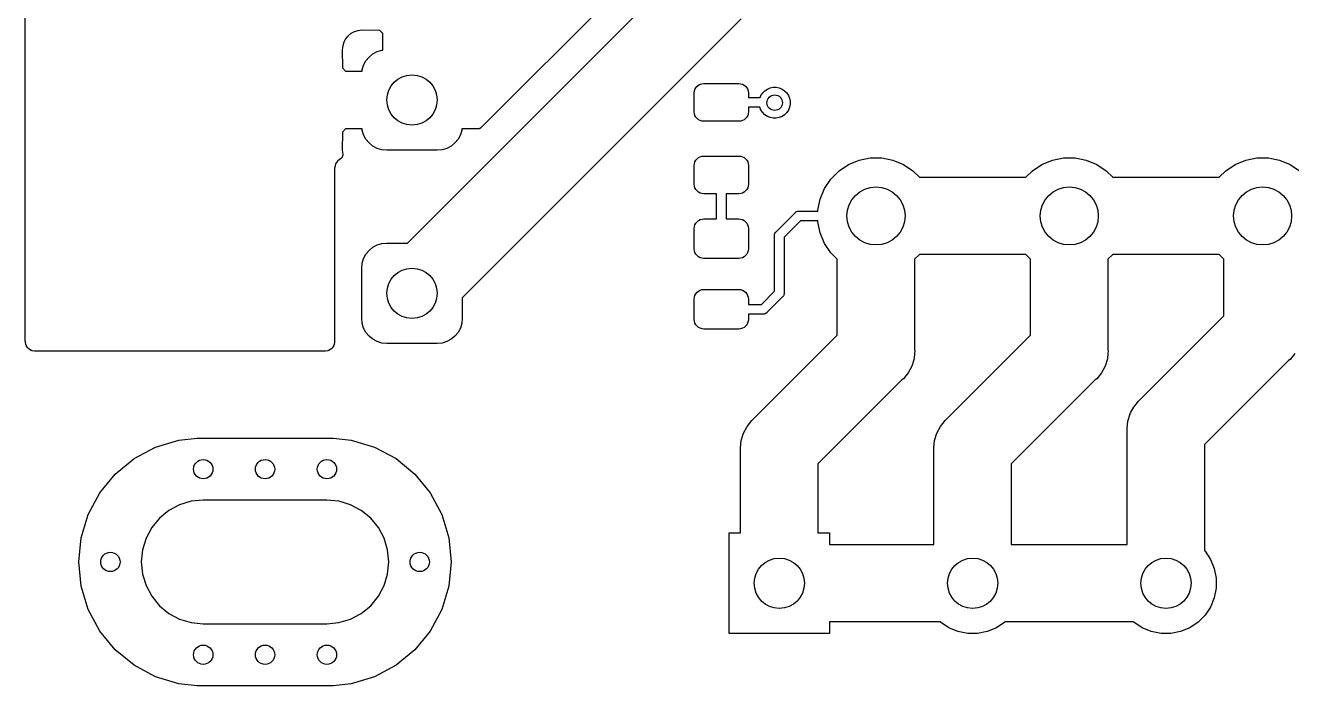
# Model space of a CAD drawing. Extents: x 1.69 to 6.13, y -5.81 to -1.91.
# Drawn here: x 1.693 to 2.982, y -5.813 to -5.14 of the extents above; entities that cross this region are included whole.
import ezdxf

# ---------------------------------------------------------------- set-up
doc = ezdxf.new("R2010")
doc.units = 0
doc.header["$MEASUREMENT"] = 0
doc.layers.add('BLACK', color=7, linetype='CONTINUOUS')

msp = doc.modelspace()

# ---------------------------------------------------------------- linework, layer by layer
at = {"layer": 'BLACK', "linetype": 'CONTINUOUS'}
for p, q in [((2.39852, -5.00305), (2.15695, -5.24462)), ((2.08212, -5.3622), (2.38615, -5.05817)), ((1.69291, -5.46211), (1.69291, -5.12844)), ((2.42182, -5.13386), (2.1378, -5.41788)), ((2.01899, -5.15436), (2.01716, -5.15778)), ((2.02145, -5.15137), (2.01899, -5.15436)), ((2.02444, -5.14891), (2.02145, -5.15137)), ((2.02786, -5.14708), (2.02444, -5.14891)), ((2.03157, -5.14595), (2.02786, -5.14708)), ((2.03566, -5.14555), (2.03157, -5.14595)), ((2.05381, -5.14566), (2.03566, -5.14555)), ((2.05709, -5.14894), (2.05381, -5.14566)), ((2.05709, -5.16574), (2.05709, -5.14894)), ((2.01603, -5.1615), (2.01563, -5.16558)), ((2.01563, -5.16558), (2.01574, -5.18373)), ((2.01716, -5.15778), (2.01603, -5.1615)), ((2.04293, -5.17285), (2.04681, -5.16967)), ((2.04681, -5.16967), (2.05123, -5.1673)), ((2.05123, -5.1673), (2.05603, -5.16585)), ((2.05603, -5.16585), (2.05709, -5.16574)), ((2.03592, -5.18595), (2.03738, -5.18115)), ((2.03738, -5.18115), (2.03975, -5.17673)), ((2.03975, -5.17673), (2.04293, -5.17285)), ((2.01574, -5.18373), (2.01902, -5.18701)), ((2.01902, -5.18701), (2.03582, -5.18701)), ((2.03582, -5.18701), (2.03592, -5.18595)), ((2.37402, -5.2094), (2.3742, -5.20753)), ((2.3742, -5.20753), (2.37475, -5.20573)), ((2.37475, -5.20573), (2.37563, -5.20407)), ((2.37563, -5.20407), (2.37683, -5.20261)), ((2.37683, -5.20261), (2.37828, -5.20142)), ((2.37828, -5.20142), (2.37994, -5.20053)), ((2.37994, -5.20053), (2.38174, -5.19999)), ((2.38174, -5.19999), (2.38361, -5.1998)), ((2.38361, -5.1998), (2.41954, -5.1998)), ((2.41954, -5.1998), (2.42141, -5.19999)), ((2.42141, -5.19999), (2.42321, -5.20053)), ((2.42321, -5.20053), (2.42487, -5.20142)), ((2.42487, -5.20142), (2.42632, -5.20261)), ((2.42632, -5.20261), (2.42752, -5.20407)), ((2.42752, -5.20407), (2.4284, -5.20573)), ((2.4284, -5.20573), (2.42895, -5.20753)), ((2.42895, -5.20753), (2.42913, -5.2094)), ((2.44367, -5.20925), (2.44587, -5.20706)), ((2.44587, -5.20706), (2.44845, -5.20534)), ((2.44845, -5.20534), (2.45131, -5.20415)), ((2.45131, -5.20415), (2.45435, -5.20354)), ((2.45435, -5.20354), (2.45746, -5.20354)), ((2.45746, -5.20354), (2.4605, -5.20415)), ((2.4605, -5.20415), (2.46337, -5.20534)), ((2.46337, -5.20534), (2.46594, -5.20706)), ((2.46594, -5.20706), (2.46814, -5.20925)), ((2.37402, -5.22859), (2.37402, -5.2094)), ((2.42913, -5.2094), (2.42913, -5.21407)), ((2.42913, -5.21407), (2.44102, -5.21407)), ((2.44102, -5.21407), (2.44195, -5.21183)), ((2.44195, -5.21183), (2.44367, -5.20925)), ((2.46814, -5.20925), (2.46986, -5.21183)), ((2.46986, -5.21183), (2.47105, -5.2147)), ((2.47105, -5.2147), (2.47165, -5.21774)), ((2.47165, -5.22084), (2.47105, -5.22388)), ((2.47165, -5.21774), (2.47165, -5.22084)), ((2.3742, -5.23046), (2.37402, -5.22859)), ((2.37475, -5.23226), (2.3742, -5.23046)), ((2.37563, -5.23392), (2.37475, -5.23226)), ((2.37683, -5.23538), (2.37563, -5.23392)), ((2.42752, -5.23392), (2.42632, -5.23538)), ((2.4284, -5.23226), (2.42752, -5.23392)), ((2.42895, -5.23046), (2.4284, -5.23226)), ((2.42913, -5.22859), (2.42895, -5.23046)), ((2.44078, -5.22392), (2.42913, -5.22392)), ((2.42913, -5.22392), (2.42913, -5.22859)), ((2.44195, -5.22675), (2.44078, -5.22392)), ((2.44367, -5.22933), (2.44195, -5.22675)), ((2.44587, -5.23152), (2.44367, -5.22933)), ((2.44845, -5.23325), (2.44587, -5.23152)), ((2.45131, -5.23443), (2.44845, -5.23325)), ((2.45435, -5.23504), (2.45131, -5.23443)), ((2.4605, -5.23443), (2.45746, -5.23504)), ((2.46337, -5.23325), (2.4605, -5.23443)), ((2.46594, -5.23152), (2.46337, -5.23325)), ((2.46814, -5.22933), (2.46594, -5.23152)), ((2.46986, -5.22675), (2.46814, -5.22933)), ((2.47105, -5.22388), (2.46986, -5.22675)), ((2.01902, -5.24606), (2.01574, -5.24934)), ((2.03582, -5.24606), (2.01902, -5.24606)), ((2.03592, -5.24712), (2.03582, -5.24606)), ((2.03738, -5.25192), (2.03592, -5.24712)), ((2.1373, -5.24712), (2.13585, -5.25192)), ((2.13741, -5.24606), (2.1373, -5.24712)), ((2.15347, -5.24606), (2.13741, -5.24606)), ((2.15393, -5.24602), (2.15347, -5.24606)), ((2.15438, -5.24598), (2.15393, -5.24602)), ((2.1544, -5.24597), (2.15438, -5.24598)), ((2.15443, -5.24597), (2.1544, -5.24597)), ((2.15486, -5.24584), (2.15443, -5.24597)), ((2.1553, -5.24571), (2.15486, -5.24584)), ((2.15532, -5.2457), (2.1553, -5.24571)), ((2.15535, -5.24569), (2.15532, -5.2457)), ((2.15575, -5.24548), (2.15535, -5.24569)), ((2.15615, -5.24527), (2.15575, -5.24548)), ((2.15617, -5.24525), (2.15615, -5.24527)), ((2.1562, -5.24524), (2.15617, -5.24525)), ((2.15655, -5.24495), (2.1562, -5.24524)), ((2.1569, -5.24467), (2.15655, -5.24495)), ((2.15694, -5.24463), (2.1569, -5.24467)), ((2.15695, -5.24462), (2.15694, -5.24463)), ((2.15694, -5.24463), (2.15694, -5.24463)), ((2.15694, -5.24463), (2.15694, -5.24463)), ((2.37828, -5.23657), (2.37683, -5.23538)), ((2.37994, -5.23746), (2.37828, -5.23657)), ((2.38174, -5.238), (2.37994, -5.23746)), ((2.38361, -5.23819), (2.38174, -5.238)), ((2.41954, -5.23819), (2.38361, -5.23819)), ((2.42141, -5.238), (2.41954, -5.23819)), ((2.42321, -5.23746), (2.42141, -5.238)), ((2.42487, -5.23657), (2.42321, -5.23746)), ((2.42632, -5.23538), (2.42487, -5.23657)), ((2.45746, -5.23504), (2.45435, -5.23504)), ((2.01574, -5.24934), (2.01563, -5.26749)), ((2.03975, -5.25634), (2.03738, -5.25192)), ((2.04293, -5.26022), (2.03975, -5.25634)), ((2.04681, -5.2634), (2.04293, -5.26022)), ((2.1303, -5.26022), (2.12642, -5.2634)), ((2.13348, -5.25634), (2.1303, -5.26022)), ((2.13585, -5.25192), (2.13348, -5.25634)), ((2.01563, -5.26749), (2.01606, -5.2718)), ((2.0159, -5.27351), (2.01585, -5.27377)), ((2.01598, -5.27326), (2.0159, -5.27351)), ((2.016, -5.27305), (2.01598, -5.27326)), ((2.01605, -5.27283), (2.016, -5.27305)), ((2.01608, -5.27231), (2.01605, -5.27257)), ((2.01605, -5.27257), (2.01605, -5.27283)), ((2.01606, -5.2718), (2.01606, -5.27187)), ((2.01606, -5.27187), (2.01606, -5.27209)), ((2.01606, -5.27209), (2.01608, -5.27231)), ((2.05123, -5.26577), (2.04681, -5.2634)), ((2.05603, -5.26722), (2.05123, -5.26577)), ((2.06102, -5.26772), (2.05603, -5.26722)), ((2.1122, -5.26772), (2.06102, -5.26772)), ((2.1172, -5.26722), (2.1122, -5.26772)), ((2.122, -5.26577), (2.1172, -5.26722)), ((2.12642, -5.2634), (2.122, -5.26577)), ((2.00792, -5.2852), (2.00787, -5.28567)), ((2.00787, -5.28567), (2.00787, -5.46211)), ((2.00858, -5.2819), (2.00792, -5.2852)), ((2.00865, -5.28168), (2.00858, -5.2819)), ((2.00876, -5.28147), (2.00865, -5.28168)), ((2.01062, -5.27867), (2.00876, -5.28147)), ((2.01077, -5.27849), (2.01062, -5.27867)), ((2.01096, -5.27834), (2.01077, -5.27849)), ((2.01389, -5.27638), (2.01096, -5.27834)), ((2.01406, -5.27624), (2.01389, -5.27638)), ((2.01424, -5.27612), (2.01406, -5.27624)), ((2.01443, -5.27594), (2.01424, -5.27612)), ((2.01463, -5.27577), (2.01443, -5.27594)), ((2.01477, -5.2756), (2.01463, -5.27577)), ((2.01493, -5.27545), (2.01477, -5.2756)), ((2.01508, -5.27523), (2.01493, -5.27545)), ((2.01524, -5.27503), (2.01508, -5.27523)), ((2.01535, -5.27484), (2.01524, -5.27503)), ((2.01547, -5.27466), (2.01535, -5.27484)), ((2.01557, -5.27441), (2.01547, -5.27466)), ((2.0157, -5.27418), (2.01557, -5.27441)), ((2.01576, -5.27397), (2.0157, -5.27418)), ((2.01585, -5.27377), (2.01576, -5.27397)), ((2.37402, -5.28322), (2.3742, -5.28135)), ((2.37402, -5.30241), (2.37402, -5.28322)), ((2.3742, -5.28135), (2.37475, -5.27955)), ((2.37475, -5.27955), (2.37563, -5.27789)), ((2.37563, -5.27789), (2.37683, -5.27643)), ((2.37683, -5.27643), (2.37828, -5.27524)), ((2.37828, -5.27524), (2.37994, -5.27435)), ((2.37994, -5.27435), (2.38174, -5.27381)), ((2.38174, -5.27381), (2.38361, -5.27362)), ((2.38361, -5.27362), (2.41954, -5.27362)), ((2.41954, -5.27362), (2.42141, -5.27381)), ((2.42141, -5.27381), (2.42321, -5.27435)), ((2.42321, -5.27435), (2.42487, -5.27524)), ((2.42487, -5.27524), (2.42632, -5.27643)), ((2.42632, -5.27643), (2.42752, -5.27789)), ((2.42752, -5.27789), (2.4284, -5.27955)), ((2.4284, -5.27955), (2.42895, -5.28135)), ((2.42895, -5.28135), (2.42913, -5.28322)), ((2.42913, -5.28322), (2.42913, -5.30241)), ((2.52141, -5.28877), (2.53108, -5.28231)), ((2.53108, -5.28231), (2.54183, -5.27786)), ((2.54183, -5.27786), (2.55324, -5.27559)), ((2.55324, -5.27559), (2.56487, -5.27559)), ((2.56487, -5.27559), (2.57628, -5.27786)), ((2.57628, -5.27786), (2.58703, -5.28231)), ((2.58703, -5.28231), (2.5967, -5.28877)), ((2.71826, -5.28877), (2.72793, -5.28231)), ((2.72793, -5.28231), (2.73868, -5.27786)), ((2.73868, -5.27786), (2.75009, -5.27559)), ((2.75009, -5.27559), (2.76172, -5.27559)), ((2.76172, -5.27559), (2.77313, -5.27786)), ((2.77313, -5.27786), (2.78388, -5.28231)), ((2.78388, -5.28231), (2.79355, -5.28877)), ((2.91511, -5.28877), (2.92478, -5.28231)), ((2.92478, -5.28231), (2.93553, -5.27786)), ((2.93553, -5.27786), (2.94694, -5.27559)), ((2.94694, -5.27559), (2.95857, -5.27559)), ((2.95857, -5.27559), (2.96998, -5.27786)), ((2.96998, -5.27786), (2.98073, -5.28231)), ((2.98073, -5.28231), (2.9904, -5.28877)), ((2.50672, -5.30667), (2.51318, -5.297)), ((2.51318, -5.297), (2.52141, -5.28877)), ((2.5967, -5.28877), (2.6032, -5.29528)), ((2.6032, -5.29528), (2.71176, -5.29528)), ((2.71176, -5.29528), (2.71826, -5.28877)), ((2.79355, -5.28877), (2.80005, -5.29528)), ((2.80005, -5.29528), (2.90861, -5.29528)), ((2.90861, -5.29528), (2.91511, -5.28877)), ((2.3742, -5.30428), (2.37402, -5.30241)), ((2.37475, -5.30608), (2.3742, -5.30428)), ((2.37563, -5.30774), (2.37475, -5.30608)), ((2.37683, -5.3092), (2.37563, -5.30774)), ((2.37828, -5.31039), (2.37683, -5.3092)), ((2.37994, -5.31128), (2.37828, -5.31039)), ((2.38174, -5.31182), (2.37994, -5.31128)), ((2.38361, -5.31201), (2.38174, -5.31182)), ((2.39665, -5.31201), (2.38361, -5.31201)), ((2.39665, -5.3376), (2.39665, -5.31201)), ((2.41954, -5.31201), (2.4065, -5.31201)), ((2.4065, -5.31201), (2.4065, -5.3376)), ((2.42141, -5.31182), (2.41954, -5.31201)), ((2.42321, -5.31128), (2.42141, -5.31182)), ((2.42487, -5.31039), (2.42321, -5.31128)), ((2.42632, -5.3092), (2.42487, -5.31039)), ((2.42752, -5.30774), (2.42632, -5.3092)), ((2.4284, -5.30608), (2.42752, -5.30774)), ((2.42895, -5.30428), (2.4284, -5.30608)), ((2.42913, -5.30241), (2.42895, -5.30428)), ((2.50227, -5.31742), (2.50672, -5.30667)), ((2.5, -5.32883), (2.50227, -5.31742)), ((2.38009, -5.33835), (2.38194, -5.33779)), ((2.38194, -5.33779), (2.38386, -5.3376)), ((2.38386, -5.3376), (2.39665, -5.3376)), ((2.4065, -5.3376), (2.41929, -5.3376)), ((2.41929, -5.3376), (2.42121, -5.33779)), ((2.42121, -5.33779), (2.42306, -5.33835)), ((2.45732, -5.35068), (2.47666, -5.33134)), ((2.47666, -5.33134), (2.47682, -5.33115)), ((2.47682, -5.33115), (2.47701, -5.331)), ((2.47701, -5.331), (2.47757, -5.33053)), ((2.47757, -5.33053), (2.47842, -5.33008)), ((2.47842, -5.33008), (2.47935, -5.3298)), ((2.47935, -5.3298), (2.48007, -5.32972)), ((2.48007, -5.32972), (2.48031, -5.3297)), ((2.48007, -5.32972), (2.48007, -5.32972)), ((2.48031, -5.3297), (2.48056, -5.32972)), ((2.48056, -5.32972), (2.5, -5.32972)), ((2.5, -5.32972), (2.5, -5.32883)), ((2.37402, -5.34744), (2.3742, -5.34552)), ((2.37402, -5.36811), (2.37402, -5.34744)), ((2.3742, -5.34552), (2.37476, -5.34367)), ((2.37476, -5.34367), (2.37567, -5.34197)), ((2.37567, -5.34197), (2.3769, -5.34048)), ((2.3769, -5.34048), (2.37839, -5.33926)), ((2.37839, -5.33926), (2.38009, -5.33835)), ((2.42306, -5.33835), (2.42476, -5.33926)), ((2.42476, -5.33926), (2.42625, -5.34048)), ((2.42625, -5.34048), (2.42748, -5.34197)), ((2.42748, -5.34197), (2.42838, -5.34367)), ((2.42838, -5.34367), (2.42894, -5.34552)), ((2.42894, -5.34552), (2.42913, -5.34744)), ((2.42913, -5.34744), (2.42913, -5.36811)), ((2.45698, -5.35102), (2.45713, -5.35083)), ((2.45713, -5.35083), (2.45732, -5.35068)), ((2.48235, -5.33957), (2.46555, -5.35637)), ((2.5, -5.33957), (2.48235, -5.33957)), ((2.5, -5.34046), (2.5, -5.33957)), ((2.50227, -5.35187), (2.5, -5.34046)), ((2.05123, -5.36415), (2.05603, -5.3627)), ((2.05603, -5.3627), (2.06102, -5.3622)), ((2.06102, -5.3622), (2.08212, -5.3622)), ((2.45568, -5.35433), (2.45578, -5.35337)), ((2.45571, -5.35457), (2.45568, -5.35433)), ((2.45571, -5.41135), (2.45571, -5.35457)), ((2.45578, -5.35337), (2.45606, -5.35244)), ((2.45606, -5.35244), (2.45652, -5.35158)), ((2.45652, -5.35158), (2.45698, -5.35102)), ((2.45698, -5.35102), (2.45698, -5.35102)), ((2.46555, -5.35637), (2.46555, -5.41314)), ((2.50672, -5.36262), (2.50227, -5.35187)), ((2.51318, -5.37229), (2.50672, -5.36262)), ((2.03738, -5.378), (2.03975, -5.37358)), ((2.03975, -5.37358), (2.04293, -5.3697)), ((2.04293, -5.3697), (2.04681, -5.36652)), ((2.04681, -5.36652), (2.05123, -5.36415)), ((2.3742, -5.37003), (2.37402, -5.36811)), ((2.37476, -5.37188), (2.3742, -5.37003)), ((2.37567, -5.37358), (2.37476, -5.37188)), ((2.3769, -5.37507), (2.37567, -5.37358)), ((2.37839, -5.37629), (2.3769, -5.37507)), ((2.38009, -5.3772), (2.37839, -5.37629)), ((2.42476, -5.37629), (2.42306, -5.3772)), ((2.42625, -5.37507), (2.42476, -5.37629)), ((2.42748, -5.37358), (2.42625, -5.37507)), ((2.42838, -5.37188), (2.42748, -5.37358)), ((2.42894, -5.37003), (2.42838, -5.37188)), ((2.42913, -5.36811), (2.42894, -5.37003)), ((2.51969, -5.37879), (2.51318, -5.37229)), ((2.6032, -5.37402), (2.59843, -5.37879)), ((2.71176, -5.37402), (2.6032, -5.37402)), ((2.71654, -5.37879), (2.71176, -5.37402)), ((2.80005, -5.37402), (2.79528, -5.37879)), ((2.90861, -5.37402), (2.80005, -5.37402)), ((2.91339, -5.37879), (2.90861, -5.37402)), ((2.03543, -5.3878), (2.03592, -5.3828)), ((2.03543, -5.43898), (2.03543, -5.3878)), ((2.03592, -5.3828), (2.03738, -5.378)), ((2.38194, -5.37776), (2.38009, -5.3772)), ((2.38386, -5.37795), (2.38194, -5.37776)), ((2.41929, -5.37795), (2.38386, -5.37795)), ((2.42121, -5.37776), (2.41929, -5.37795)), ((2.42306, -5.3772), (2.42121, -5.37776)), ((2.51969, -5.45613), (2.51969, -5.37879)), ((2.59843, -5.37879), (2.59843, -5.47051)), ((2.71654, -5.45613), (2.71654, -5.37879)), ((2.79528, -5.37879), (2.79528, -5.47051)), ((2.91339, -5.43645), (2.91339, -5.37879)), ((2.37476, -5.41552), (2.37567, -5.41382)), ((2.37567, -5.41382), (2.3769, -5.41233)), ((2.3769, -5.41233), (2.37839, -5.41111)), ((2.37839, -5.41111), (2.38009, -5.4102)), ((2.38009, -5.4102), (2.38194, -5.40964)), ((2.38194, -5.40964), (2.38386, -5.40945)), ((2.38386, -5.40945), (2.41929, -5.40945)), ((2.41929, -5.40945), (2.42121, -5.40964)), ((2.42121, -5.40964), (2.42306, -5.4102)), ((2.42306, -5.4102), (2.42476, -5.41111)), ((2.42476, -5.41111), (2.42625, -5.41233)), ((2.42625, -5.41233), (2.42748, -5.41382)), ((2.42748, -5.41382), (2.42838, -5.41552)), ((2.44235, -5.4247), (2.45571, -5.41135)), ((2.4652, -5.41528), (2.46474, -5.41613)), ((2.46533, -5.41484), (2.4652, -5.41528)), ((2.46548, -5.41435), (2.46533, -5.41484)), ((2.46555, -5.41363), (2.46548, -5.41435)), ((2.46555, -5.41314), (2.46557, -5.41339)), ((2.46557, -5.41339), (2.46555, -5.41363)), ((2.46555, -5.41363), (2.46555, -5.41363)), ((2.1378, -5.41788), (2.1378, -5.43898)), ((2.37402, -5.41929), (2.3742, -5.41737)), ((2.37402, -5.43996), (2.37402, -5.41929)), ((2.3742, -5.41737), (2.37476, -5.41552)), ((2.42838, -5.41552), (2.42894, -5.41737)), ((2.42894, -5.41737), (2.42913, -5.41929)), ((2.42913, -5.41929), (2.42913, -5.4247)), ((2.42913, -5.4247), (2.44235, -5.4247)), ((2.46394, -5.41704), (2.44804, -5.43293)), ((2.46413, -5.41688), (2.46394, -5.41704)), ((2.46428, -5.4167), (2.46413, -5.41688)), ((2.46474, -5.41613), (2.46428, -5.41669)), ((2.46428, -5.41669), (2.46428, -5.4167)), ((2.03592, -5.44397), (2.03543, -5.43898)), ((2.1378, -5.43898), (2.1373, -5.44397)), ((2.3742, -5.44188), (2.37402, -5.43996)), ((2.42913, -5.43996), (2.42894, -5.44188)), ((2.44415, -5.43455), (2.42913, -5.43455)), ((2.42913, -5.43455), (2.42913, -5.43996)), ((2.44439, -5.43457), (2.44415, -5.43455)), ((2.44463, -5.43455), (2.44439, -5.43457)), ((2.44535, -5.43448), (2.44463, -5.43455)), ((2.44463, -5.43455), (2.44463, -5.43455)), ((2.44628, -5.43419), (2.44535, -5.43448)), ((2.44714, -5.43374), (2.44628, -5.43419)), ((2.44789, -5.43312), (2.44714, -5.43374)), ((2.44804, -5.43293), (2.44789, -5.43312)), ((2.82786, -5.52197), (2.91339, -5.43645)), ((2.03738, -5.44877), (2.03592, -5.44397)), ((2.03975, -5.45319), (2.03738, -5.44877)), ((2.04293, -5.45707), (2.03975, -5.45319)), ((2.13348, -5.45319), (2.1303, -5.45707)), ((2.13585, -5.44877), (2.13348, -5.45319)), ((2.1373, -5.44397), (2.13585, -5.44877)), ((2.37476, -5.44373), (2.3742, -5.44188)), ((2.37567, -5.44543), (2.37476, -5.44373)), ((2.3769, -5.44692), (2.37567, -5.44543)), ((2.37839, -5.44814), (2.3769, -5.44692)), ((2.38009, -5.44905), (2.37839, -5.44814)), ((2.38194, -5.44961), (2.38009, -5.44905)), ((2.38386, -5.4498), (2.38194, -5.44961)), ((2.41929, -5.4498), (2.38386, -5.4498)), ((2.42121, -5.44961), (2.41929, -5.4498)), ((2.42306, -5.44905), (2.42121, -5.44961)), ((2.42476, -5.44814), (2.42306, -5.44905)), ((2.42625, -5.44692), (2.42476, -5.44814)), ((2.42748, -5.44543), (2.42625, -5.44692)), ((2.42838, -5.44373), (2.42748, -5.44543)), ((2.42894, -5.44188), (2.42838, -5.44373)), ((1.69296, -5.46256), (1.69291, -5.46211)), ((1.693, -5.46301), (1.69296, -5.46256)), ((1.69301, -5.46307), (1.693, -5.46301)), ((1.69347, -5.4654), (1.69301, -5.46307)), ((1.6936, -5.46584), (1.69347, -5.4654)), ((1.69373, -5.46627), (1.6936, -5.46584)), ((1.69374, -5.4663), (1.69373, -5.46627)), ((1.69375, -5.46632), (1.69374, -5.4663)), ((1.69396, -5.46672), (1.69375, -5.46632)), ((1.69417, -5.46712), (1.69396, -5.46672)), ((2.00679, -5.46678), (2.00658, -5.46718)), ((2.00701, -5.46639), (2.00679, -5.46678)), ((2.00702, -5.46636), (2.00701, -5.46639)), ((2.00703, -5.46633), (2.00702, -5.46636)), ((2.00717, -5.4659), (2.00703, -5.46633)), ((2.0073, -5.46547), (2.00717, -5.4659)), ((2.00731, -5.46541), (2.0073, -5.46547)), ((2.00732, -5.4654), (2.00731, -5.46541)), ((2.00731, -5.46541), (2.00731, -5.46541)), ((2.00731, -5.46541), (2.00731, -5.46541)), ((2.00778, -5.46307), (2.00732, -5.4654)), ((2.00782, -5.46263), (2.00778, -5.46307)), ((2.00787, -5.46218), (2.00782, -5.46263)), ((2.00787, -5.46211), (2.00787, -5.46212)), ((2.00787, -5.46212), (2.00787, -5.46212)), ((2.00787, -5.46212), (2.00787, -5.46212)), ((2.00787, -5.46212), (2.00787, -5.46218)), ((2.04681, -5.46025), (2.04293, -5.45707)), ((2.05123, -5.46262), (2.04681, -5.46025)), ((2.05603, -5.46408), (2.05123, -5.46262)), ((2.06102, -5.46457), (2.05603, -5.46408)), ((2.1122, -5.46457), (2.06102, -5.46457)), ((2.1172, -5.46408), (2.1122, -5.46457)), ((2.122, -5.46262), (2.1172, -5.46408)), ((2.12642, -5.46025), (2.122, -5.46262)), ((2.1303, -5.45707), (2.12642, -5.46025)), ((2.43416, -5.54166), (2.51969, -5.45613)), ((2.63101, -5.54166), (2.71654, -5.45613)), ((1.6942, -5.46717), (1.69417, -5.46712)), ((1.69421, -5.46718), (1.6942, -5.46717)), ((1.6942, -5.46717), (1.6942, -5.46717)), ((1.6942, -5.46717), (1.6942, -5.46717)), ((1.69525, -5.46874), (1.69421, -5.46718)), ((1.69554, -5.46909), (1.69525, -5.46874)), ((1.69582, -5.46944), (1.69554, -5.46909)), ((1.69584, -5.46946), (1.69582, -5.46944)), ((1.69586, -5.46949), (1.69584, -5.46946)), ((1.69621, -5.46977), (1.69586, -5.46949)), ((1.69655, -5.47006), (1.69621, -5.46977)), ((1.6966, -5.4701), (1.69655, -5.47006)), ((1.69661, -5.4701), (1.6966, -5.4701)), ((1.6966, -5.4701), (1.6966, -5.4701)), ((1.6966, -5.4701), (1.6966, -5.4701)), ((1.69818, -5.47115), (1.69661, -5.4701)), ((1.69857, -5.47136), (1.69818, -5.47115)), ((1.69897, -5.47158), (1.69857, -5.47136)), ((1.699, -5.47159), (1.69897, -5.47158)), ((1.69902, -5.4716), (1.699, -5.47159)), ((1.69945, -5.47173), (1.69902, -5.4716)), ((1.69988, -5.47187), (1.69945, -5.47173)), ((1.69994, -5.47188), (1.69988, -5.47187)), ((1.69995, -5.47188), (1.69994, -5.47188)), ((1.69994, -5.47188), (1.69994, -5.47188)), ((1.69994, -5.47188), (1.69994, -5.47188)), ((1.70228, -5.47235), (1.69995, -5.47188)), ((1.70273, -5.47239), (1.70228, -5.47235)), ((1.70317, -5.47244), (1.70273, -5.47239)), ((1.70324, -5.47244), (1.70317, -5.47244)), ((1.99755, -5.47244), (1.70324, -5.47244)), ((1.70324, -5.47244), (1.70324, -5.47244)), ((1.70324, -5.47244), (1.70324, -5.47244)), ((1.70324, -5.47244), (1.70324, -5.47244)), ((1.99799, -5.4724), (1.99755, -5.47244)), ((1.99844, -5.47236), (1.99799, -5.4724)), ((1.9985, -5.47235), (1.99844, -5.47236)), ((1.99851, -5.47235), (1.9985, -5.47235)), ((1.9985, -5.47235), (1.9985, -5.47235)), ((1.9985, -5.47235), (1.9985, -5.47235)), ((2.00084, -5.47188), (1.99851, -5.47235)), ((2.00127, -5.47175), (2.00084, -5.47188)), ((2.0017, -5.47163), (2.00127, -5.47175)), ((2.00173, -5.47161), (2.0017, -5.47163)), ((2.00176, -5.4716), (2.00173, -5.47161)), ((2.00215, -5.47139), (2.00176, -5.4716)), ((2.00255, -5.47119), (2.00215, -5.47139)), ((2.0026, -5.47115), (2.00255, -5.47119)), ((2.00261, -5.47115), (2.0026, -5.47115)), ((2.0026, -5.47115), (2.0026, -5.47115)), ((2.00418, -5.4701), (2.00261, -5.47115)), ((2.00261, -5.47115), (2.00261, -5.47115)), ((2.00453, -5.46982), (2.00418, -5.4701)), ((2.00488, -5.46954), (2.00453, -5.46982)), ((2.0049, -5.46951), (2.00488, -5.46954)), ((2.00492, -5.46949), (2.0049, -5.46951)), ((2.00521, -5.46915), (2.00492, -5.46949)), ((2.0055, -5.4688), (2.00521, -5.46915)), ((2.00553, -5.46875), (2.0055, -5.4688)), ((2.00554, -5.46874), (2.00553, -5.46875)), ((2.00553, -5.46875), (2.00553, -5.46875)), ((2.00553, -5.46875), (2.00553, -5.46875)), ((2.00658, -5.46718), (2.00554, -5.46874)), ((2.59843, -5.47437), (2.59786, -5.48016)), ((2.59843, -5.47051), (2.59862, -5.47244)), ((2.59862, -5.47244), (2.59843, -5.47437)), ((2.79528, -5.47437), (2.79471, -5.48016)), ((2.79528, -5.47051), (2.79547, -5.47244)), ((2.79547, -5.47244), (2.79528, -5.47437)), ((2.98565, -5.47473), (2.98073, -5.48073)), ((2.5956, -5.48758), (2.59195, -5.49442)), ((2.59786, -5.48016), (2.5956, -5.48758)), ((2.79245, -5.48758), (2.7888, -5.49442)), ((2.79471, -5.48016), (2.79245, -5.48758)), ((2.97923, -5.48196), (2.8937, -5.56749)), ((2.98073, -5.48073), (2.97923, -5.48196)), ((2.58553, -5.50165), (2.5, -5.58717)), ((2.58703, -5.50041), (2.58553, -5.50165)), ((2.59195, -5.49442), (2.58703, -5.50041)), ((2.78238, -5.50165), (2.69685, -5.58717)), ((2.78388, -5.50041), (2.78238, -5.50165)), ((2.7888, -5.49442), (2.78388, -5.50041)), ((2.8187, -5.53432), (2.82144, -5.5292)), ((2.82144, -5.5292), (2.82636, -5.52321)), ((2.82636, -5.52321), (2.82786, -5.52197)), ((2.42774, -5.54889), (2.43266, -5.54289)), ((2.43266, -5.54289), (2.43416, -5.54166)), ((2.62459, -5.54889), (2.62951, -5.54289)), ((2.62951, -5.54289), (2.63101, -5.54166)), ((2.81477, -5.55118), (2.81553, -5.54346)), ((2.81553, -5.54346), (2.81778, -5.53604)), ((2.81778, -5.53604), (2.8187, -5.53432)), ((2.42183, -5.56315), (2.42408, -5.55573)), ((2.42408, -5.55573), (2.42774, -5.54889)), ((2.42408, -5.55573), (2.42408, -5.55573)), ((2.61868, -5.56315), (2.62093, -5.55573)), ((2.62093, -5.55573), (2.62459, -5.54889)), ((2.62093, -5.55573), (2.62093, -5.55573)), ((2.81496, -5.55311), (2.81477, -5.55118)), ((2.81496, -5.66929), (2.81496, -5.55311)), ((1.80368, -5.58175), (1.82557, -5.57005)), ((1.82557, -5.57005), (1.84932, -5.56285)), ((1.84932, -5.56285), (1.86783, -5.56102)), ((1.86783, -5.56102), (2.00619, -5.56102)), ((2.00619, -5.56102), (2.0247, -5.56285)), ((2.0247, -5.56285), (2.04845, -5.57005)), ((2.04845, -5.57005), (2.07033, -5.58175)), ((2.42107, -5.57087), (2.42183, -5.56315)), ((2.61792, -5.57087), (2.61868, -5.56315)), ((2.8937, -5.56749), (2.8937, -5.67565)), ((1.7845, -5.59749), (1.80368, -5.58175)), ((2.07033, -5.58175), (2.08952, -5.59749)), ((2.42126, -5.5728), (2.42107, -5.57087)), ((2.42126, -5.65748), (2.42126, -5.5728)), ((2.61811, -5.5728), (2.61792, -5.57087)), ((2.61811, -5.66929), (2.61811, -5.5728)), ((2.5, -5.58717), (2.5, -5.65748)), ((2.69685, -5.58717), (2.69685, -5.66929)), ((1.76876, -5.61668), (1.7845, -5.59749)), ((2.08952, -5.59749), (2.10526, -5.61668)), ((1.75706, -5.63856), (1.76876, -5.61668)), ((2.10526, -5.61668), (2.11696, -5.63856)), ((1.84991, -5.62881), (1.83902, -5.63463)), ((1.86173, -5.62523), (1.84991, -5.62881)), ((1.87402, -5.62402), (1.86173, -5.62523)), ((2, -5.62402), (1.87402, -5.62402)), ((2.01229, -5.62523), (2, -5.62402)), ((2.02411, -5.62881), (2.01229, -5.62523)), ((2.035, -5.63463), (2.02411, -5.62881)), ((1.74985, -5.66231), (1.75706, -5.63856)), ((1.82947, -5.64247), (1.82164, -5.65201)), ((1.83902, -5.63463), (1.82947, -5.64247)), ((2.04454, -5.64247), (2.035, -5.63463)), ((2.05238, -5.65201), (2.04454, -5.64247)), ((2.11696, -5.63856), (2.12416, -5.66231)), ((1.82164, -5.65201), (1.81582, -5.6629)), ((2.0582, -5.6629), (2.05238, -5.65201)), ((2.40945, -5.75984), (2.40945, -5.65748)), ((2.40945, -5.65748), (2.42126, -5.65748)), ((2.5, -5.65748), (2.51181, -5.65748)), ((2.51181, -5.65748), (2.51181, -5.66929)), ((1.74742, -5.68701), (1.74985, -5.66231)), ((1.81582, -5.6629), (1.81223, -5.67472)), ((2.06178, -5.67472), (2.0582, -5.6629)), ((2.12416, -5.66231), (2.12659, -5.68701)), ((2.51181, -5.66929), (2.61811, -5.66929)), ((2.69685, -5.66929), (2.81496, -5.66929)), ((1.81223, -5.67472), (1.81102, -5.68701)), ((2.06299, -5.68701), (2.06178, -5.67472)), ((2.8937, -5.67565), (2.89409, -5.67604)), ((2.89409, -5.67604), (2.89969, -5.68442)), ((2.89969, -5.68442), (2.90354, -5.69373)), ((1.74985, -5.71171), (1.74742, -5.68701)), ((1.81102, -5.68701), (1.81223, -5.6993)), ((2.06178, -5.6993), (2.06299, -5.68701)), ((2.12659, -5.68701), (2.12416, -5.71171)), ((2.90354, -5.69373), (2.90551, -5.70362)), ((1.75706, -5.73545), (1.74985, -5.71171)), ((1.81223, -5.6993), (1.81582, -5.71111)), ((1.81582, -5.71111), (1.82164, -5.722)), ((2.05238, -5.722), (2.0582, -5.71111)), ((2.0582, -5.71111), (2.06178, -5.6993)), ((2.12416, -5.71171), (2.11696, -5.73545)), ((2.90551, -5.70362), (2.90551, -5.7137)), ((1.82164, -5.722), (1.82947, -5.73155)), ((2.04454, -5.73155), (2.05238, -5.722)), ((2.90354, -5.72359), (2.89969, -5.7329)), ((2.90551, -5.7137), (2.90354, -5.72359)), ((1.76876, -5.75734), (1.75706, -5.73545)), ((1.82947, -5.73155), (1.83902, -5.73938)), ((2.035, -5.73938), (2.04454, -5.73155)), ((2.11696, -5.73545), (2.10526, -5.75734)), ((2.89969, -5.7329), (2.89409, -5.74129)), ((1.83902, -5.73938), (1.84991, -5.7452)), ((1.84991, -5.7452), (1.86173, -5.74879)), ((1.86173, -5.74879), (1.87402, -5.75)), ((1.87402, -5.75), (2, -5.75)), ((2, -5.75), (2.01229, -5.74879)), ((2.01229, -5.74879), (2.02411, -5.7452)), ((2.02411, -5.7452), (2.035, -5.73938)), ((2.62447, -5.74803), (2.51181, -5.74803)), ((2.51181, -5.74803), (2.51181, -5.75984)), ((2.62485, -5.74842), (2.62447, -5.74803)), ((2.63324, -5.75402), (2.62485, -5.74842)), ((2.69011, -5.74842), (2.68172, -5.75402)), ((2.69049, -5.74803), (2.69011, -5.74842)), ((2.82132, -5.74803), (2.69049, -5.74803)), ((2.8217, -5.74842), (2.82132, -5.74803)), ((2.83009, -5.75402), (2.8217, -5.74842)), ((2.88696, -5.74842), (2.87857, -5.75402)), ((2.89409, -5.74129), (2.88696, -5.74842)), ((1.7845, -5.77652), (1.76876, -5.75734)), ((2.10526, -5.75734), (2.08952, -5.77652)), ((2.51181, -5.75984), (2.40945, -5.75984)), ((2.64255, -5.75788), (2.63324, -5.75402)), ((2.65244, -5.75984), (2.64255, -5.75788)), ((2.66252, -5.75984), (2.65244, -5.75984)), ((2.67241, -5.75788), (2.66252, -5.75984)), ((2.68172, -5.75402), (2.67241, -5.75788)), ((2.8394, -5.75788), (2.83009, -5.75402)), ((2.84929, -5.75984), (2.8394, -5.75788)), ((2.85937, -5.75984), (2.84929, -5.75984)), ((2.86926, -5.75788), (2.85937, -5.75984)), ((2.87857, -5.75402), (2.86926, -5.75788)), ((1.80368, -5.79227), (1.7845, -5.77652)), ((2.08952, -5.77652), (2.07033, -5.79227)), ((1.82557, -5.80397), (1.80368, -5.79227)), ((2.07033, -5.79227), (2.04845, -5.80397)), ((1.84932, -5.81117), (1.82557, -5.80397)), ((1.86783, -5.81299), (1.84932, -5.81117)), ((2.00619, -5.81299), (1.86783, -5.81299)), ((2.0247, -5.81117), (2.00619, -5.81299)), ((2.04845, -5.80397), (2.0247, -5.81117))]:
    msp.add_line(p, q, dxfattribs=at)
at = {"layer": 'BLACK'}
for centre, radius in [((2.08661, -5.21654), 0.02559), ((2.45591, -5.21929), 0.00787), ((2.55906, -5.33465), 0.02953), ((2.75591, -5.33465), 0.02953), ((2.95276, -5.33465), 0.02953), ((2.08661, -5.41339), 0.02559), ((1.87402, -5.59252), 0.00984), ((1.93701, -5.59252), 0.00984), ((2, -5.59252), 0.00984), ((1.77953, -5.68701), 0.00984), ((2.09449, -5.68701), 0.00984), ((2.46063, -5.70866), 0.02559), ((2.65748, -5.70866), 0.02559), ((2.85433, -5.70866), 0.02559), ((1.87402, -5.7815), 0.00984), ((1.93701, -5.7815), 0.00984), ((2, -5.7815), 0.00984)]:
    msp.add_circle(centre, radius, dxfattribs=at)

doc.saveas('drawing.dxf')
